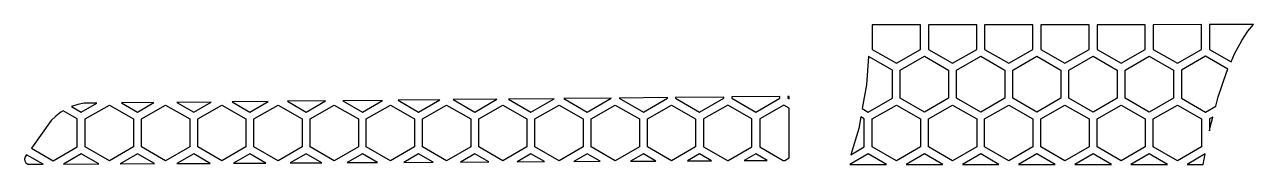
# Model space of a CAD drawing. Extents: x 7 to 193, y 72 to 166.
# Drawn here: x 7.2 to 84.4, y 72.4 to 81.1 of the extents above; entities that cross this region are included whole.
import ezdxf

# ---------------------------------------------------------------- set-up
doc = ezdxf.new("R2010")
doc.units = 0
doc.layers.get('0').update_dxf_attribs({"color": 5})

msp = doc.modelspace()

# ---------------------------------------------------------------- linework, layer by layer
for p, q in [((63.455, 81.104), (60.423, 81.102)), ((60.423, 81.102), (60.423, 79.566)), ((63.455, 79.566), (63.455, 81.104)), ((66.986, 81.107), (63.955, 81.104)), ((63.955, 81.104), (63.955, 79.566)), ((66.986, 79.566), (66.986, 81.107)), ((70.517, 81.109), (67.486, 81.107)), ((67.486, 81.107), (67.486, 79.566)), ((70.517, 79.566), (70.517, 81.109)), ((74.048, 81.112), (71.017, 81.11)), ((71.017, 81.11), (71.017, 79.566)), ((74.048, 79.566), (74.048, 81.112)), ((77.579, 81.114), (74.548, 81.112)), ((74.548, 81.112), (74.548, 79.566)), ((77.579, 79.566), (77.579, 81.114)), ((81.11, 81.117), (78.079, 81.115)), ((78.079, 81.115), (78.079, 79.566)), ((81.11, 79.566), (81.11, 81.117)), ((84.37, 81.119), (81.61, 81.117)), ((81.61, 81.117), (81.61, 79.566)), ((84.024, 80.703), (84.37, 81.119)), ((83.648, 80.133), (84.024, 80.703)), ((60.423, 79.566), (61.939, 78.691)), ((61.939, 78.691), (63.455, 79.566)), ((63.955, 79.566), (65.47, 78.691)), ((65.47, 78.691), (66.986, 79.566)), ((67.486, 79.566), (69.001, 78.691)), ((69.001, 78.691), (70.517, 79.566)), ((71.017, 79.566), (72.532, 78.691)), ((72.532, 78.691), (74.048, 79.566)), ((74.548, 79.566), (76.063, 78.691)), ((76.063, 78.691), (77.579, 79.566)), ((78.079, 79.566), (79.594, 78.691)), ((79.594, 78.691), (81.11, 79.566)), ((81.61, 79.566), (82.969, 78.782)), ((83.186, 79.278), (83.648, 80.133)), ((60.183, 79.128), (60.058, 77.34)), ((61.689, 78.258), (60.183, 79.128)), ((62.189, 78.258), (63.705, 79.133)), ((63.705, 79.133), (65.22, 78.258)), ((65.72, 78.258), (67.236, 79.133)), ((67.236, 79.133), (68.751, 78.258)), ((69.251, 78.258), (70.767, 79.133)), ((70.767, 79.133), (72.282, 78.258)), ((72.782, 78.258), (74.298, 79.133)), ((74.298, 79.133), (75.813, 78.258)), ((76.313, 78.258), (77.829, 79.133)), ((77.829, 79.133), (79.344, 78.258)), ((81.36, 79.133), (79.844, 78.258)), ((82.768, 78.32), (81.36, 79.133)), ((82.969, 78.782), (83.186, 79.278)), ((61.689, 76.508), (61.689, 78.258)), ((62.189, 76.508), (62.189, 78.258)), ((65.22, 78.258), (65.22, 76.508)), ((65.72, 76.508), (65.72, 78.258)), ((68.751, 78.258), (68.751, 76.508)), ((69.251, 76.508), (69.251, 78.258)), ((72.282, 78.258), (72.282, 76.508)), ((72.782, 76.508), (72.782, 78.258)), ((75.813, 78.258), (75.813, 76.508)), ((76.313, 76.508), (76.313, 78.258)), ((79.344, 78.258), (79.344, 76.508)), ((79.844, 78.258), (79.844, 76.508)), ((82.151, 76.583), (82.675, 78.106)), ((82.675, 78.106), (82.768, 78.32)), ((60.058, 77.34), (59.798, 75.85)), ((36.85, 76.438), (34.107, 76.412)), ((35.456, 75.633), (36.85, 76.438)), ((40.441, 76.473), (37.58, 76.445)), ((37.58, 76.445), (38.987, 75.633)), ((38.987, 75.633), (40.441, 76.473)), ((44.032, 76.508), (41.054, 76.479)), ((41.054, 76.479), (42.518, 75.633)), ((42.518, 75.633), (44.032, 76.508)), ((47.565, 76.542), (44.534, 76.512)), ((44.534, 76.512), (46.049, 75.633)), ((46.049, 75.633), (47.565, 76.508)), ((47.565, 76.508), (47.565, 76.542)), ((51.096, 76.576), (48.065, 76.546)), ((48.065, 76.546), (48.065, 76.508)), ((48.065, 76.508), (49.58, 75.633)), ((49.58, 75.633), (51.096, 76.508)), ((51.096, 76.508), (51.096, 76.576)), ((54.627, 76.61), (51.596, 76.581)), ((51.596, 76.581), (51.596, 76.508)), ((51.596, 76.508), (53.111, 75.633)), ((53.111, 75.633), (54.627, 76.508)), ((54.627, 76.508), (54.627, 76.61)), ((55.202, 76.615), (55.127, 76.615)), ((55.127, 76.615), (55.127, 76.508)), ((55.127, 76.508), (55.202, 76.465)), ((55.202, 76.465), (55.202, 76.615)), ((60.173, 75.633), (61.689, 76.508)), ((63.705, 75.633), (62.189, 76.508)), ((65.22, 76.508), (63.705, 75.633)), ((67.236, 75.633), (65.72, 76.508)), ((68.751, 76.508), (67.236, 75.633)), ((70.767, 75.633), (69.251, 76.508)), ((72.282, 76.508), (70.767, 75.633)), ((74.298, 75.633), (72.782, 76.508)), ((75.813, 76.508), (74.298, 75.633)), ((77.829, 75.633), (76.313, 76.508)), ((79.344, 76.508), (77.829, 75.633)), ((79.844, 76.508), (81.36, 75.633)), ((82, 76.003), (82.151, 76.583)), ((9.596, 75.715), (9.45, 75.627)), ((10.488, 75.2), (9.596, 75.715)), ((10.529, 76.114), (10.13, 75.985)), ((10.13, 75.985), (10.738, 75.633)), ((10.922, 76.188), (10.529, 76.114)), ((10.738, 75.633), (11.713, 76.196)), ((11.713, 76.196), (10.922, 76.188)), ((10.988, 75.2), (12.504, 76.075)), ((12.504, 76.075), (14.019, 75.2)), ((15.304, 76.231), (13.269, 76.211)), ((13.269, 76.211), (14.269, 75.633)), ((14.269, 75.633), (15.304, 76.231)), ((14.519, 75.2), (16.035, 76.075)), ((16.035, 76.075), (17.55, 75.2)), ((18.895, 76.265), (16.742, 76.244)), ((16.742, 76.244), (17.8, 75.633)), ((17.8, 75.633), (18.895, 76.265)), ((18.05, 75.2), (19.566, 76.075)), ((19.566, 76.075), (21.081, 75.2)), ((22.486, 76.3), (20.215, 76.278)), ((20.215, 76.278), (21.331, 75.633)), ((21.331, 75.633), (22.486, 76.3)), ((21.581, 75.2), (23.097, 76.075)), ((23.097, 76.075), (24.613, 75.2)), ((26.077, 76.334), (23.688, 76.311)), ((23.688, 76.311), (24.863, 75.633)), ((24.863, 75.633), (26.077, 76.334)), ((25.113, 75.2), (26.628, 76.075)), ((26.628, 76.075), (28.144, 75.2)), ((29.668, 76.369), (27.161, 76.345)), ((27.161, 76.345), (28.394, 75.633)), ((28.394, 75.633), (29.668, 76.369)), ((28.644, 75.2), (30.159, 76.075)), ((30.159, 76.075), (31.675, 75.2)), ((33.259, 76.404), (30.634, 76.378)), ((30.634, 76.378), (31.925, 75.633)), ((31.925, 75.633), (33.259, 76.404)), ((32.175, 75.2), (33.69, 76.075)), ((33.69, 76.075), (35.206, 75.2)), ((34.107, 76.412), (35.456, 75.633)), ((35.706, 75.2), (37.221, 76.075)), ((37.221, 76.075), (38.737, 75.2)), ((39.237, 75.2), (40.752, 76.075)), ((40.752, 76.075), (42.268, 75.2)), ((42.768, 75.2), (44.284, 76.075)), ((44.284, 76.075), (45.799, 75.2)), ((46.299, 75.2), (47.815, 76.075)), ((47.815, 76.075), (49.33, 75.2)), ((51.346, 76.075), (49.83, 75.2)), ((52.861, 75.2), (51.346, 76.075)), ((54.877, 76.075), (53.361, 75.2)), ((55.202, 75.888), (54.877, 76.075)), ((55.202, 72.763), (55.202, 75.888)), ((59.798, 75.85), (60.173, 75.633)), ((60.423, 75.2), (61.939, 76.075)), ((61.939, 76.075), (63.455, 75.2)), ((63.955, 75.2), (65.47, 76.075)), ((65.47, 76.075), (66.986, 75.2)), ((67.486, 75.2), (69.001, 76.075)), ((69.001, 76.075), (70.517, 75.2)), ((71.017, 75.2), (72.532, 76.075)), ((72.532, 76.075), (74.048, 75.2)), ((74.548, 75.2), (76.063, 76.075)), ((76.063, 76.075), (77.579, 75.2)), ((78.079, 75.2), (79.594, 76.075)), ((79.594, 76.075), (81.11, 75.2)), ((81.36, 75.633), (82, 76.003)), ((8.85, 75.103), (7.601, 73.367)), ((9.135, 75.384), (8.85, 75.103)), ((9.45, 75.627), (9.135, 75.384)), ((10.488, 73.45), (10.488, 75.2)), ((10.988, 73.45), (10.988, 75.2)), ((14.019, 75.2), (14.019, 73.45)), ((14.519, 73.45), (14.519, 75.2)), ((17.55, 75.2), (17.55, 73.45)), ((18.05, 73.45), (18.05, 75.2)), ((21.081, 75.2), (21.081, 73.45)), ((21.581, 73.45), (21.581, 75.2)), ((24.613, 75.2), (24.613, 73.45)), ((25.113, 73.45), (25.113, 75.2)), ((28.144, 75.2), (28.144, 73.45)), ((28.644, 73.45), (28.644, 75.2)), ((31.675, 75.2), (31.675, 73.45)), ((32.175, 73.45), (32.175, 75.2)), ((35.206, 75.2), (35.206, 73.45)), ((35.706, 73.45), (35.706, 75.2)), ((38.737, 75.2), (38.737, 73.45)), ((39.237, 73.45), (39.237, 75.2)), ((42.268, 75.2), (42.268, 73.45)), ((42.768, 73.45), (42.768, 75.2)), ((45.799, 75.2), (45.799, 73.45)), ((46.299, 73.45), (46.299, 75.2)), ((49.33, 75.2), (49.33, 73.45)), ((49.83, 75.2), (49.83, 73.45)), ((52.861, 73.45), (52.861, 75.2)), ((53.361, 75.2), (53.361, 73.45)), ((59.706, 75.326), (59.579, 74.599)), ((59.923, 75.2), (59.706, 75.326)), ((59.923, 73.45), (59.923, 75.2)), ((60.423, 73.45), (60.423, 75.2)), ((63.455, 75.2), (63.455, 73.45)), ((63.955, 73.45), (63.955, 75.2)), ((66.986, 75.2), (66.986, 73.45)), ((67.486, 73.45), (67.486, 75.2)), ((70.517, 75.2), (70.517, 73.45)), ((71.017, 73.45), (71.017, 75.2)), ((74.048, 75.2), (74.048, 73.45)), ((74.548, 73.45), (74.548, 75.2)), ((77.579, 75.2), (77.579, 73.45)), ((78.079, 73.45), (78.079, 75.2)), ((81.11, 75.2), (81.11, 73.45)), ((81.822, 75.323), (81.61, 75.2)), ((81.61, 75.2), (81.61, 74.448)), ((81.653, 74.677), (81.822, 75.323)), ((59.579, 74.599), (59.073, 72.959)), ((81.61, 74.448), (81.653, 74.677)), ((7.601, 73.367), (8.973, 72.575)), ((8.973, 72.575), (10.488, 73.45)), ((12.504, 72.575), (10.988, 73.45)), ((14.019, 73.45), (12.504, 72.575)), ((16.035, 72.575), (14.519, 73.45)), ((17.55, 73.45), (16.035, 72.575)), ((19.566, 72.575), (18.05, 73.45)), ((21.081, 73.45), (19.566, 72.575)), ((23.097, 72.575), (21.581, 73.45)), ((24.613, 73.45), (23.097, 72.575)), ((26.628, 72.575), (25.113, 73.45)), ((28.144, 73.45), (26.628, 72.575)), ((30.159, 72.575), (28.644, 73.45)), ((31.675, 73.45), (30.159, 72.575)), ((33.69, 72.575), (32.175, 73.45)), ((35.206, 73.45), (33.69, 72.575)), ((37.221, 72.575), (35.706, 73.45)), ((38.737, 73.45), (37.221, 72.575)), ((40.752, 72.575), (39.237, 73.45)), ((42.268, 73.45), (40.752, 72.575)), ((44.284, 72.575), (42.768, 73.45)), ((45.799, 73.45), (44.284, 72.575)), ((47.815, 72.575), (46.299, 73.45)), ((49.33, 73.45), (47.815, 72.575)), ((49.83, 73.45), (51.325, 72.587)), ((51.366, 72.587), (52.861, 73.45)), ((53.361, 73.45), (54.825, 72.605)), ((59.073, 72.959), (59.923, 73.45)), ((61.939, 72.575), (60.423, 73.45)), ((63.455, 73.45), (61.939, 72.575)), ((65.47, 72.575), (63.955, 73.45)), ((66.986, 73.45), (65.47, 72.575)), ((69.001, 72.575), (67.486, 73.45)), ((70.517, 73.45), (69.001, 72.575)), ((72.532, 72.575), (71.017, 73.45)), ((74.048, 73.45), (72.532, 72.575)), ((76.063, 72.575), (74.548, 73.45)), ((77.579, 73.45), (76.063, 72.575)), ((79.594, 72.575), (78.079, 73.45)), ((81.11, 73.45), (79.594, 72.575)), ((7.21, 72.818), (7.176, 72.69)), ((7.176, 72.69), (7.195, 72.566)), ((7.195, 72.566), (7.26, 72.459)), ((7.307, 72.959), (7.21, 72.818)), ((8.342, 72.362), (7.307, 72.959)), ((10.738, 73.017), (9.615, 72.369)), ((11.841, 72.38), (10.738, 73.017)), ((14.269, 73.017), (13.178, 72.387)), ((15.341, 72.399), (14.269, 73.017)), ((17.8, 73.017), (16.742, 72.406)), ((18.84, 72.417), (17.8, 73.017)), ((21.331, 73.017), (20.305, 72.425)), ((22.34, 72.435), (21.331, 73.017)), ((24.863, 73.017), (23.868, 72.443)), ((25.839, 72.454), (24.863, 73.017)), ((28.394, 73.017), (27.432, 72.462)), ((29.338, 72.472), (28.394, 73.017)), ((31.925, 73.017), (30.995, 72.481)), ((32.838, 72.49), (31.925, 73.017)), ((35.456, 73.017), (34.559, 72.499)), ((36.337, 72.509), (35.456, 73.017)), ((38.987, 73.017), (38.122, 72.518)), ((39.836, 72.527), (38.987, 73.017)), ((42.518, 73.017), (41.685, 72.537)), ((43.336, 72.545), (42.518, 73.017)), ((46.049, 73.017), (45.249, 72.555)), ((45.249, 72.555), (46.835, 72.564)), ((46.835, 72.564), (46.049, 73.017)), ((49.58, 73.017), (48.812, 72.574)), ((48.812, 72.574), (50.334, 72.582)), ((50.334, 72.582), (49.58, 73.017)), ((51.325, 72.587), (51.366, 72.587)), ((53.111, 73.017), (52.376, 72.593)), ((52.376, 72.593), (53.834, 72.6)), ((53.834, 72.6), (53.111, 73.017)), ((54.825, 72.605), (54.93, 72.606)), ((54.93, 72.606), (55.202, 72.763)), ((60.173, 73.017), (59.023, 72.353)), ((61.323, 72.353), (60.173, 73.017)), ((63.705, 73.017), (62.555, 72.353)), ((64.854, 72.353), (63.705, 73.017)), ((67.236, 73.017), (66.086, 72.353)), ((68.386, 72.353), (67.236, 73.017)), ((70.767, 73.017), (69.617, 72.353)), ((71.917, 72.353), (70.767, 73.017)), ((74.298, 73.017), (73.148, 72.353)), ((75.448, 72.353), (74.298, 73.017)), ((77.829, 73.017), (76.679, 72.353)), ((78.979, 72.353), (77.829, 73.017)), ((81.339, 73.005), (80.21, 72.353)), ((81.217, 72.353), (81.339, 73.005)), ((7.26, 72.459), (7.383, 72.376)), ((7.383, 72.376), (7.472, 72.357)), ((7.472, 72.357), (8.342, 72.362)), ((9.615, 72.369), (11.841, 72.38)), ((13.178, 72.387), (15.341, 72.399)), ((16.742, 72.406), (18.84, 72.417)), ((20.305, 72.425), (22.34, 72.435)), ((23.868, 72.443), (25.839, 72.454)), ((27.432, 72.462), (29.338, 72.472)), ((30.995, 72.481), (32.838, 72.49)), ((34.559, 72.499), (36.337, 72.509)), ((38.122, 72.518), (39.836, 72.527)), ((41.685, 72.537), (43.336, 72.545)), ((59.023, 72.353), (61.323, 72.353)), ((62.555, 72.353), (64.854, 72.353)), ((66.086, 72.353), (68.386, 72.353)), ((69.617, 72.353), (71.917, 72.353)), ((73.148, 72.353), (75.448, 72.353)), ((76.679, 72.353), (78.979, 72.353)), ((80.21, 72.353), (81.217, 72.353))]:
    msp.add_line(p, q)

doc.saveas('drawing.dxf')
